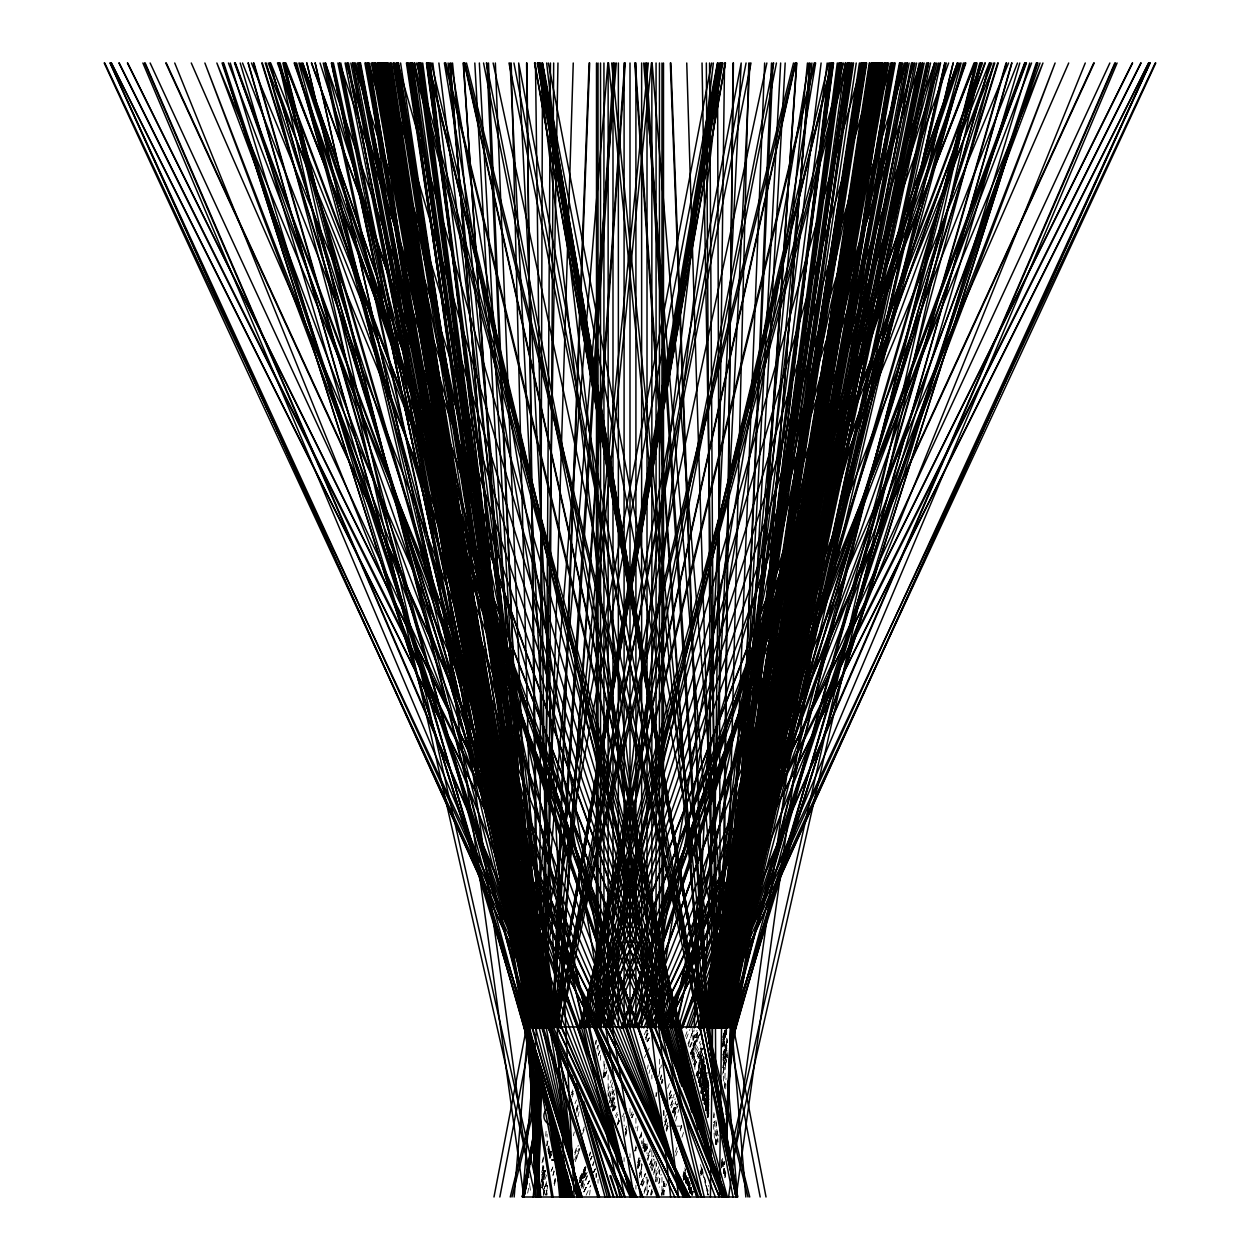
<?xml version="1.0" encoding="UTF-8"?>
<svg xmlns="http://www.w3.org/2000/svg" width="1260" height="1260" viewBox="0 0 1260 1260"><rect width="100%" height="100%" fill="white"/><g stroke="black" fill="none" stroke-linecap="round" stroke-linejoin="round"><path stroke-width="0.75" stroke-dasharray="5 3.75" d="M664.004 1110.706L664.02 1116.88M543.501 1195.031L543.69 1165.547M546.084 1195.031L547.375 1185.235L547.013 1195.031M547.029 1145.907L547.092 1134.11M721.35 1163.594L721.46 1159.657M723.413 1081.048L724.689 1029.94L723.082 1037.468M725.24 1175.737L725.508 1168.004M546.446 1195.031L546.808 1185.203M548.068 1151.797L548.289 1145.907M548.557 1153.766L548.856 1145.907L547.911 1149.592M721.381 1167.516L721.681 1159.657M724.531 1086.939L726.768 1029.94M725.162 1177.344L725.618 1169.485M724.216 1173.422L724.484 1167.516M686.574 1183.25L686.858 1177.344M692.701 1057.455L694.055 1029.94M699.993 1086.939L701.82 1049.596M721.492 1167.516L721.917 1159.657M725.713 1088.908L726.122 1081.048M727.382 1057.455L727.603 1053.533M723.87 1173.422L724.516 1161.625M541.832 1179.344L543.344 1155.798M542.32 1189.157L543.847 1165.61M545.737 1136.173L546.241 1128.33M723.398 1173.454L724.185 1161.688M721.303 1167.563L721.838 1159.72M721.618 1167.563L722.137 1159.72M548.935 1153.845L549.486 1145.986M721.697 1168.004L722.5 1158.334M704.954 1104.941L707.458 1079.489M708.215 1116.707L708.797 1110.816M582.577 1187.219L584.845 1167.673M589.57 1195.047L590.72 1185.266M592.987 1165.72L593.444 1161.814M603.225 1077.741L604.816 1064.054M706.135 1110.974L708.671 1089.459M706.624 1110.974L708.703 1093.381M685.235 1175.533L684.857 1179.439M697.394 1075.993L700.97 1046.714M697.804 1077.946L701.552 1048.667M701.316 1049.675L699.962 1063.897L701.395 1049.8M685.235 1171.674L684.164 1179.47L685.109 1171.674M701.442 1048.918L697.615 1078.15M689.33 1189.188L690.008 1183.518M705.49 1066.228L701.899 1093.554L705.521 1066.448M690.763 1187.235L689.992 1193.094L691.346 1187.377L690.385 1193.11L691.236 1189.314M702.56 1097.46L705.899 1072.087M690.889 1187.503L689.803 1193.11L690.905 1187.345L689.992 1191.22M702.45 1097.633L705.82 1072.292M691 1193.11L691.519 1189.204M703.395 1099.571L707.017 1072.292M683.912 1179.47L685.22 1169.721M697.804 1075.473L699.678 1063.157M688.354 1185.313L688.889 1181.486M700.844 1093.727L704.812 1064.511M688.795 1189.204L689.866 1181.408L688.621 1189.219M707.285 1117.116L708.876 1105.429M686.353 1175.564L685.283 1183.361L686.527 1175.611M699.284 1082.041L702.781 1056.715M685.96 1183.361L686.763 1177.517M699.41 1085.931L703.458 1056.715M706.923 1111.273L708.797 1097.633M687.22 1185.313L688.322 1177.517M700.954 1087.884L704.245 1064.511M698.843 1082.245L702.497 1056.951M684.101 1179.281L685.03 1175.611M685.125 1179.502L685.692 1175.643M699.332 1082.245L703.033 1056.951M699.599 1086.136L703.867 1056.951M684.983 1171.753L683.739 1179.517L685.22 1169.768M698.197 1082.245L702.513 1053.061M685.204 1173.658L684.337 1179.517L685.251 1173.658M699.048 1082.245L702.859 1056.951M699.284 1086.136L703.678 1056.951M687.708 1185.329L688.165 1181.518M701.442 1093.916L705.521 1066.684M682.92 1176.635L684.054 1169.453M702.481 1097.806L706.309 1072.512M700.875 1171.721L701.458 1167.831M700.765 1173.658L701.663 1167.831L700.765 1173.706M703.379 1099.744L707.285 1074.465M690.181 1193.11L691.078 1187.282L689.692 1193.157M704.009 1103.634L707.616 1080.293M708.136 1117.258L708.734 1113.367M684.621 1179.517L685.235 1175.643M703.883 1057.187L699.3 1086.325L704.041 1057.187M702.529 1094.089L705.868 1072.733M704.088 1061.078L700.072 1086.325L703.962 1063.015M689.929 1185.487L689.047 1189.33L689.929 1183.408L688.684 1189.267L689.96 1181.47M703.111 1099.917L707.096 1074.67M707.144 1115.447L708.671 1105.729M707.915 1117.384L708.845 1111.556M700.844 1175.643L702.088 1167.878M722.957 1043.595L725.098 1030.003M683.519 1177.58L685.078 1167.878M698.717 1082.434L702.733 1057.187M683.723 1179.517L685.267 1169.815M703.253 1057.187L699.221 1082.434L703.427 1057.187M706.813 1109.619L708.671 1097.964M707.285 1113.509L708.845 1103.792L707.096 1113.509M699.489 1086.325L703.899 1059.14M691.772 1195.063L692.401 1191.172M705.568 1109.619L708.703 1090.199M708.876 1096.027L706.482 1109.619M708.608 1111.556L707.663 1117.384L708.829 1109.619M707.238 1195.063L708.813 1185.345M715.412 1144.568L717.916 1129.039M724.516 1088.262L726.091 1078.544M716.704 1144.568L718.279 1134.866M688.322 1187.298L689.472 1181.565M702.608 1099.917L707.049 1072.733M704.025 1099.917L707.191 1080.497M690.732 1193.11L691.582 1187.298M691.535 1195.063L691.913 1191.172M705.458 1109.619L708.876 1088.262M692.527 1195.063L693.158 1191.172M722.925 1037.767L723.555 1033.893M703.427 1099.917L707.269 1076.607M707.017 1113.509L708.624 1103.792M645.687 1039.72L647.309 1030.003M637.135 1130.976L638.111 1125.149M647.514 1068.842L648.176 1064.952M692.228 1195.063L692.874 1191.172M707.285 1111.714L708.908 1102.012M707.474 1117.525L708.766 1109.776M700.324 1086.514L703.946 1065.188M689.708 1181.486L688.401 1189.251L689.708 1183.518M703.521 1100.074L707.144 1078.749M702.954 1100.074L707.301 1074.875M701.048 1088.451L705.08 1065.188M685.283 1181.486L686.29 1175.675M700.749 1092.325L705.458 1065.188M686.086 1183.423L687.094 1177.612M701.883 1092.325L705.568 1071M687.692 1177.612L686.684 1183.423L687.787 1177.643M702.466 1092.325L705.836 1072.937M689.771 1183.423L688.747 1189.251L689.803 1183.518M704.088 1102.012L707.852 1080.686M703.836 1100.248L707.285 1080.891M702.324 1096.373L706.482 1073.158M688.306 1177.643L686.92 1185.392L688.417 1177.643M702.497 1098.311L707.002 1073.158M688.385 1187.33L689.441 1181.518M704.135 1100.248L707.648 1080.891M689.062 1189.267L689.771 1185.392M704.576 1104.106L708.813 1080.891M689.944 1191.188L690.653 1187.33M705.442 1106.044L708.608 1088.624M702.67 1100.248L707.301 1075.079M703.127 1100.248L707.049 1078.954M703.994 1104.106L708.262 1080.891M704.308 1104.264L708.655 1081.096M705.38 1104.264L708.655 1086.892M705.442 1110.06L708.719 1092.672M722.783 1046.32L725.697 1030.853M713.396 1117.793L714.121 1113.934M722.831 1067.567L727.54 1042.445M703.994 1098.468L707.285 1081.096M687.913 1185.408L688.653 1181.549M704.041 1100.405L707.695 1081.096M705.694 1106.201L708.655 1090.75L705.411 1108.139M527.672 1193.141L529.547 1183.471M684.463 1179.612L685.204 1175.753M701.253 1092.672L705.726 1069.504M705.159 1104.264L708.908 1084.955M552.904 1175.785L554.431 1168.067M554.132 1183.502L555.66 1175.785M571.725 1094.783L572.875 1089.002L571.646 1092.719M689.661 1191.22L690.433 1187.361M705.647 1110.217L708.687 1094.783L705.742 1110.217L708.498 1101.319M704.844 1104.421L708.687 1085.143M705.127 1104.421L708.592 1087.065M688.937 1189.283L689.708 1185.424M708.671 1090.924L705.584 1106.359L708.75 1091.113M706.34 1110.217L708.703 1098.641M722.767 1046.572L726.28 1029.215M705.726 1104.579L708.908 1089.175M689.976 1185.455L689.173 1189.298L690.07 1185.487M706.403 1110.359L708.813 1098.814M707.017 1110.359L708.64 1102.658M708.734 1104.579L707.112 1112.281L708.892 1104.736M722.894 1037.2L723.697 1033.358M639.292 1177.785L642.175 1164.319M645.057 1150.868L646.695 1143.182M660.272 1079.757L661.5 1073.992M642.474 1185.471L644.931 1173.942M647.813 1160.476L650.286 1148.947M705.789 1108.438L708.655 1094.956L705.537 1110.359L708.876 1094.956M684.353 1179.707L685.188 1175.863M702.277 1097.05L707.285 1073.992M723.082 1039.39L725.177 1029.782M708.876 1098.972L706.167 1110.501L708.719 1098.972L702.45 1097.901M706.923 1110.658L708.655 1102.815M707.411 1116.281L708.687 1110.501M722.72 1047.076L726.563 1029.782M543.47 1195.078L546.462 1181.644M543.832 1195.078L546.399 1183.565M724.768 1177.817L726.059 1172.052M723.035 1039.658L725.209 1030.066L722.736 1041.579M707.159 1112.58L708.908 1104.894M722.894 1043.5L725.949 1030.066M707.191 1112.722L708.64 1106.973M722.894 1045.674L726.579 1030.349M576.45 1110.942L577.82 1105.209M573.347 1135.811L574.276 1131.984M577.946 1116.691L579.332 1110.942M595.444 1044.02L596.358 1040.193M685.613 1174.052L684.243 1179.785L685.629 1174.162M703.584 1099.476L708.183 1080.356M637.765 1162.586L639.151 1156.837M642.395 1143.45L644.254 1135.811M658.618 1076.528L661.405 1065.046M541.642 1185.534L544.887 1172.147L541.516 1181.061M549.077 1154.932L550.006 1151.104M541.91 1187.44L545.155 1174.052M549.801 1154.932L550.73 1151.104M554.195 1183.644L556.085 1176.005M554.29 1185.55L556.18 1177.911M707.899 1116.958L708.86 1113.147M722.909 1057.864L727.76 1038.807M722.862 1059.77L727.713 1040.713M704.261 1103.776L708.797 1086.64M638.064 1162.807L639.592 1157.105M642.663 1145.718L644.207 1140.016M655.972 1096.326L656.995 1092.53M660.587 1079.237L661.61 1075.426M723.13 1067.834L727.729 1050.745M656.838 1181.801L659.925 1170.414M674.399 1117.226L677.502 1105.823M691.441 1054.541L697.646 1031.751M658.602 1183.707L661.185 1174.21M675.644 1121.022L678.746 1109.619M692.685 1058.337L699.41 1033.641M542.005 1162.87L543.564 1157.184M546.683 1145.797L548.242 1140.111M541.674 1172.351L543.753 1164.76M544.966 1170.446L541.863 1181.833L545.013 1170.54M549.108 1155.278L550.148 1151.483M723.067 1067.661L727.445 1051.706M722.988 1072.26L727.855 1055.25M722.689 1074.15L727.555 1057.14M688.149 1046.399L692.732 1030.444M683.471 1179.99L685.109 1174.32M705.301 1104.39L708.577 1093.05M722.767 1043.91L726.595 1030.68M683.991 1179.99L685.629 1174.32M705.82 1104.39L708.545 1094.94M722.736 1045.8L727.099 1030.68M661.39 1195.11L664.681 1183.77M680.589 1128.96L681.692 1125.18M695.945 1076.04L702.529 1053.36M661.626 1195.11L664.918 1183.77M680.274 1130.85L681.928 1125.18M696.181 1076.04L702.214 1055.25M650.317 1195.11L651.971 1189.44M655.279 1178.1L658.586 1166.76M674.021 1113.84L676.777 1104.39M691.661 1053.36L697.725 1032.57M651.326 1195.11L652.428 1191.33M655.184 1181.88L658.492 1170.54M674.462 1115.73L677.219 1106.28M691.551 1057.14L698.717 1032.57M670.997 1104.862L674.179 1094.231M580.876 1181.911L585.365 1166.807M607.84 1091.333L611.21 1080.009M637.78 1164.917L639.466 1159.263M642.82 1147.939L645.057 1140.394M661.846 1083.789L662.965 1080.009M686.558 1183.786L688.244 1178.131M707.317 1113.982L709.002 1108.312M723.035 1061.14L727.524 1046.052M541.658 1181.927L545.06 1170.634L541.564 1181.975M549.565 1155.562L550.699 1151.797M664.555 1126.125L666.682 1119.037M686.889 1183.833L688.039 1180.069M707.6 1116.139L708.75 1112.375M723.13 1065.361L727.729 1050.32M646.726 1195.126L649.64 1185.739M653.704 1172.587L656.617 1163.2M666.509 1131.291L667.674 1127.527M672.336 1112.517L675.832 1101.256M690.385 1054.305L697.945 1029.908M647.231 1195.126L650.128 1185.739M653.625 1174.477L656.539 1165.091M672.84 1112.517L675.738 1103.13M690.874 1054.305L697.867 1031.783M549.801 1155.688L550.966 1151.939M651.388 1168.65L654.239 1159.798M722.909 1055.25L727.902 1039.311M683.849 1178.257L685.03 1174.509L683.33 1180.132M708.781 1099.539L705.805 1108.91L708.86 1099.539M723.019 1054.541L727.776 1039.547L723.098 1054.541M644.096 1191.677L648.128 1179.281M585.522 1167.012L580.702 1182.006L585.742 1167.154M589.129 1155.766L590.326 1152.018M608.375 1095.791L612.596 1082.655M637.985 1165.185L639.812 1159.578M643.451 1148.348L645.86 1140.867M542.083 1180.163L545.123 1170.808M549.407 1157.704L551.234 1152.097M661.768 1193.267L664.855 1183.928M675.391 1152.16L677.25 1146.553M698.906 1081.175L704.482 1064.353M662.791 1195.126L666.509 1183.928M675.801 1155.892L677.659 1150.301M681.991 1137.213L683.849 1131.606M699.332 1084.907L705.521 1066.228M609.667 1096.279L612.817 1086.955M581.017 1185.802L586.058 1170.886M609.336 1101.886L613.116 1090.688L612.99 1110.375M587.475 1175.737L582.64 1189.912M545.155 1170.934L541.847 1180.352M549.565 1157.893L551.455 1152.317M644.017 1193.456L648.884 1179.281M580.513 1182.132L585.632 1167.248M609.32 1098.468L612.517 1089.175M549.754 1158.019L551.045 1154.317M571.93 1094.924L573.237 1091.207M638.19 1165.453L640.143 1159.877M644.049 1148.742L646.002 1143.182M651.971 1170.414L655.09 1161.562L651.924 1170.414M611.667 1106.627L614.234 1099.539M574.654 1159.94L578.749 1148.821M604.343 1076.56L606.454 1071M581.017 1185.896L586.341 1171.107M590.326 1160.003L591.664 1156.302M610.958 1102.658L614.281 1093.412M581.395 1185.896L586.719 1171.107M590.704 1160.003L592.042 1156.302M611.336 1102.658L613.998 1095.255M549.927 1158.145L551.266 1154.459M572.15 1097.098L573.489 1093.412M640.285 1160.066L637.591 1167.453L641.151 1158.334M644.332 1148.978L646.348 1143.434M685.377 1036.319L687.393 1030.774M580.324 1182.226L585.758 1167.453M609.525 1102.815L614.266 1089.884M574.702 1152.742L577.458 1145.371M582.971 1130.614L584.341 1126.928M602.942 1077.142L606.391 1067.929M574.844 1154.585L578.277 1145.371M582.419 1134.315L584.483 1128.771M603.76 1077.142L606.517 1069.772M625.48 1134.315L626.85 1130.614M625.37 1134.315L626.74 1130.614M625.637 1136.158L626.551 1132.457M632.063 1117.714L633.449 1114.029M648.995 1073.457L649.987 1069.772M634.63 1150.978L636.095 1147.293M639.466 1138.095L641.623 1132.567M550.195 1158.019L551.534 1154.475M643.939 1150.978L646.711 1143.608M667.595 1088.388L669.674 1082.86M686.369 1038.681L689.85 1029.483M545.36 1195.157L548.147 1187.802M553.03 1174.903L554.416 1171.233M576.734 1112.312L578.12 1108.642M598.342 1055.25L599.728 1051.564M625.102 1132.677L626.755 1128.992M634.883 1151.12L636.347 1147.45M639.844 1138.284L642.017 1132.772M661.153 1083.238L662.571 1079.568M541.863 1175.013L544.73 1167.689M549.722 1154.869L551.14 1151.199M542.147 1175.013L544.997 1167.689M549.99 1154.869L551.423 1151.199M580.135 1182.337L585.853 1167.689M610.911 1103.571L614.486 1094.405M541.501 1187.849L546.588 1175.044M574.985 1103.713L576.45 1100.059M596.831 1048.856L598.295 1045.186M673.438 1111.95L676.368 1104.862M541.942 1182.416L544.887 1175.123M543.58 1189.912L546.446 1182.825M551.471 1170.414L552.904 1166.886M576.608 1108.406L578.041 1104.862M598.153 1055.25L600.295 1049.942M637.78 1167.831L640.726 1160.539M644.427 1151.419L647.372 1144.127M687.991 1043.863L693.898 1029.263M543.548 1189.724L546.698 1182.463M551.045 1171.564L552.699 1167.925M576.529 1109.776L578.198 1106.138M579.931 1182.463L585.947 1167.925M610.769 1107.949L614.518 1098.862M642.442 1186.132L646.27 1177.076M650.097 1168.02L653.924 1158.964M666.178 1129.968L667.706 1126.345M673.832 1111.856L676.888 1104.611M693.74 1064.763L700.623 1048.462M582.073 1175.737L579.647 1181.061L585.995 1166.886L579.758 1181.061M638.08 1166.303L641.198 1159.074M644.317 1151.861L647.435 1144.631M669.296 1094.074L670.856 1090.467M689.582 1047.123L696.607 1030.869M637.875 1168.114L640.994 1160.885M644.899 1151.861L647.231 1146.442M669.091 1095.885L671.423 1090.467M690.149 1047.123L697.174 1030.869M579.726 1182.573L586.026 1168.162M612.801 1106.863L615.951 1099.649M644.301 1034.744L646.663 1029.341M640.647 1184.589L644.553 1175.737M650.018 1163.326L653.137 1156.239M666.414 1126.125L667.973 1122.581M672.651 1111.95L675.769 1104.862M693.724 1064.117L700.749 1048.162M641.403 1182.668L645.466 1173.706M649.546 1164.76L653.609 1155.798M673.123 1112.8L677.187 1103.839M694.276 1066.228L702.403 1048.304M640.883 1184.463L645.766 1173.706M649.829 1164.76L653.893 1155.798M666.099 1128.928L667.721 1125.337M673.423 1112.8L677.486 1103.839M694.559 1066.228L702.702 1048.304M579.852 1180.903L585.616 1168.382M612.738 1109.351L616.03 1102.201M645.624 1037.815L648.097 1032.444M579.521 1182.683L586.089 1168.382M612.407 1111.147L615.699 1103.996M646.112 1037.815L648.585 1032.444M637.828 1168.65L641.088 1161.562M645.971 1150.931L647.593 1147.388M669.564 1099.539L672.824 1092.451M690.716 1053.486L699.678 1033.987M639.292 1173.753L642.584 1166.587M647.514 1155.861L649.987 1150.49M664.792 1118.297L666.43 1114.722M670.54 1105.776L673.832 1098.625M691.929 1059.282L700.15 1041.39M586.089 1195.22L590.216 1186.29M622.44 1116.643L624.094 1113.068M639.655 1175.564L642.962 1168.429M647.105 1159.499L651.247 1150.569M664.508 1121.998L666.162 1118.423M671.139 1107.713L675.281 1098.783M692.685 1061.282L700.97 1043.422M637.544 1166.728L640.883 1159.61M644.852 1150.711L647.561 1145.371M669.06 1099.082L672.62 1091.963M690.779 1052.809L699.332 1034.995M579.301 1182.825L586.136 1168.65M590.404 1159.798L592.121 1156.239M614.345 1110.186L616.061 1106.627M647.687 1041.075L649.404 1037.531M583.837 1192.086L589.428 1180.651M593.413 1172.461L595.019 1169.201M617.384 1123.4L618.975 1120.124M579.836 1177.596L585.081 1167.012M613.053 1110.58L615.667 1105.288M647.136 1041.8L648.9 1038.272M579.238 1179.36L585.349 1167.012M613.337 1110.58L615.951 1105.288M647.419 1041.8L649.168 1038.272M581.096 1184.668L587.255 1172.351M615.368 1115.998L617.116 1112.486M644.364 1057.896L646.112 1054.368M646.994 1052.604L650.506 1045.564M581.017 1188.196L587.144 1175.863M592.405 1165.311L594.169 1161.783M616.077 1117.762L617.825 1114.234M583.821 1191.724L589.097 1181.171M593.491 1172.383L595.255 1168.87M617.242 1124.912L619.006 1121.4M584.073 1191.724L589.349 1181.171M593.759 1172.383L595.508 1168.87M617.51 1124.912L621.023 1117.888M708.75 1111.005L707.474 1113.226M715.019 1121.053L713.365 1122.581M668.997 1097.775L674.777 1097.775M676.699 1126.125L682.479 1126.125M705.553 1066.054L702.324 1065.22L705.568 1065.818M706.025 1105.634L708.719 1106.548M702.025 1168.367L708.64 1195.094M700.497 1164.539L708.073 1195.094L704.34 1175.785M529.751 1185.313L530.838 1193.11M723.224 1161.752L724.815 1177.407M715.948 1120.612L718.137 1142.158M723.965 1034.161L726.075 1059.66M692.071 1026.9L695.11 1069.425M704.923 1065.55L708.466 1116.565M703.773 1057.707L707.852 1116.565M713.885 1112.643L716.026 1145.986M713.506 1124.408L714.388 1138.142M693.598 1048.162L694.953 1069.425M548.951 1145.907L549.045 1153.766M716.042 1122.313L716.2 1145.907M664.02 1181.36L664.02 1195.047M663.5 1110.375L663.5 1116.281M663.5 1181.25L663.5 1195.031M661.972 1078.875L661.972 1082.812M661.972 1177.312L661.972 1195.031M659.468 1059.188L659.468 1074.938M659.468 1169.438L659.468 1187.156M656.066 1092.656L656.066 1096.594M656.066 1161.562L656.066 1181.25M651.861 1074.938L651.861 1078.875M651.861 1151.719L651.861 1169.438M651.861 1189.125L651.861 1195.031M647.01 1029.656L647.01 1041.469M647.01 1143.844L647.01 1153.688M647.01 1177.312L647.01 1195.031M641.639 1132.031L641.639 1143.844M641.639 1163.531L641.639 1185.188M635.906 1118.25L635.906 1128.094M635.906 1145.812L635.906 1151.719M635.906 1185.188L635.906 1189.125M630 1108.406L630 1114.312M630 1153.688L630 1157.625M624.094 1116.281L624.094 1126.125M624.094 1157.625L624.094 1161.562M618.361 1118.25L618.361 1124.156M608.139 1074.938L608.139 1096.594M603.934 1061.156L603.934 1076.906M600.532 1055.25L600.532 1063.125M598.027 1045.406L598.027 1051.312M598.027 1179.281L598.027 1183.219M596.5 1173.375L596.5 1177.312M595.98 1040.587L595.98 1044.508M595.98 1173.548L595.98 1177.454M722.736 1159.72L722.106 1167.563L722.799 1159.72M702.371 1169.768L701.489 1175.611L702.418 1169.768M685.865 1175.643L685.251 1179.517L685.913 1175.675M708.687 1082.434L705.269 1103.792L708.655 1082.434M693.047 1191.172L692.401 1195.063L693 1191.172M666.745 1119.037L664.587 1126.125L666.729 1119.037M590.783 1152.238L589.523 1155.971L590.751 1152.38M579.82 1148.663L575.284 1161.673L579.884 1148.663M606.958 1070.591L604.375 1078.024L607.037 1070.591M633.04 1114.029L631.654 1117.714L632.945 1114.029M668.02 1126.125L665.91 1131.448L668.02 1126.125M626.74 1126.125L625.37 1129.669L626.677 1126.125M632.205 1111.95L630.835 1115.494L632.221 1111.95M614.234 1097.775L610.801 1106.627L614.219 1097.775M704.702 1085.632L703.568 1085.632L706.923 1086.136L704.702 1085.632"/><path stroke-width="1.5" d="M538.87 1197L539.28 1073.189M539.422 1027.987L542.509 63L727.54 1026.994M544.54 1027.987L550.462 63M547.753 1027.987L553.676 63M722.657 1027.987L733.068 63M710.419 1197L724.531 63M251.449 63L719.444 1197L733.414 63M538.587 1197L540.635 1077.111M541.469 1027.987L557.959 63M724.736 1027.987L748.787 63M538.288 1197L541.8 1083.017M543.501 1027.987L573.253 63M726.39 1142.883L730.469 1026.9L911.453 63M552.731 1027.987L589.097 63M553.298 1027.987L589.664 63M726.847 1027.987L764.647 63M726.39 1147.86L771.498 63M725.697 1140.001L773.026 63M694.15 1027.987L741.195 63L556.385 1026.994M702.875 1027.987L749.936 63M728.973 1027.987L780.649 63M726.358 1128.22L785.185 63M551.565 1028.27L613.746 63M614.88 63L552.683 1028.27L717.664 63M726.374 1128.33L796.509 63L730.784 1028.27M731.099 1028.27L796.792 63M557.66 1028.27L624.677 63M558.274 1028.27L625.291 63M726.327 1114.596L726.941 1106.753M727.729 1096.94L809.944 63L727.634 1098.909M726.39 1114.596L727.004 1106.753M514.159 1197L607.887 63M616.298 63L522.569 1197L533.594 1135.071M726.327 1111.95L726.815 1106.154M727.603 1096.483L733.367 1026.9M712.656 1026.601L807.471 63M811.897 63L717.082 1026.601L888.599 63M533.201 1197L535.185 1177.407M550.494 1026.601L648.317 63M553.597 1026.601L651.42 63M601.225 1026.9L713.349 63M609.131 1026.9L721.255 63M716.058 1026.9L829.836 63M716.546 1026.9L830.324 63M703.348 1027.199L821.111 63M704.261 1027.199L827.19 63M710.624 1027.199L837.286 63M711.79 1027.199L838.467 63M704.371 1027.483L833.206 63M711.758 1027.483L839.585 63M712.955 1027.483L840.782 63M833.569 63L704.277 1027.483L831.647 63L599.587 1026.806M709.868 1027.483L841.27 63M710.829 1027.483L842.247 63M719.554 1027.483L851.587 63M706.813 1027.483L840.073 63M707.49 1027.483L840.735 63M718.42 1027.483L850.862 63M728.626 1197L884.977 63M892.458 63L736.108 1197L523.876 1197L367.542 63M709.459 1027.483L845.318 63M847.366 63L706.781 1027.782L849.823 63M706.639 1027.782L847.681 63M707.301 1027.782L848.342 63M849.177 63L708.136 1027.782L853.571 63M706.261 1027.782L849.272 63M707.254 1027.782L852.736 63M711.365 1027.782L856.249 63M713.097 1027.782L859.414 63M722.736 1027.782L869.258 63M723.87 1027.782L869.936 63M871.227 63L723.145 1027.782L873.558 63L720.941 1028.065L878.346 63L718.814 1028.065L874.566 63L715.286 1028.065M724.216 1027.782L872.282 63M714.499 1027.782L863.588 63L708.12 1028.065M715.727 1027.782L864.817 63M722.074 1027.782L872.487 63M708.482 1028.065L860.533 63M712.892 1028.065L864.392 63M709.333 1028.065L862.785 63M714.452 1028.065L866.707 63M722.027 1028.065L874.519 63M724.295 1028.065L877.669 63L718.783 1028.065L876.109 63M725.398 1028.065L877.59 63M707.395 1028.065L861.446 63M707.899 1028.065L861.95 63M708.719 1028.065L864.045 63M874.141 63L719.854 1028.065L875.684 63M720.941 1028.065L875.228 63M723.208 1028.065L878.047 63L719.901 1028.065L879.543 63M708.955 1028.065L865.573 63M709.632 1028.065L866.25 63M722.122 1028.065L878.314 63M730.17 1053.313L730.8 1049.422M731.43 1045.548L890.442 63M728.957 1068.842L729.587 1064.952M730.217 1061.078L891.733 63L589.743 1028.034M714.341 1028.065L872.014 63M715.79 1028.065L873.857 63M874.991 63L717.601 1028.065L876.928 63M723.382 1028.065L881.559 63M724.5 1028.065L881.827 63M719.933 1028.065L879.086 63M721.13 1028.065L880.488 63L712.971 1028.349M722.263 1028.065L881.149 63M647.624 1028.065L808.92 63M654.334 1028.065L815.614 63M720.09 1028.065L881.071 63L713.569 1028.349M721.255 1028.349L883.024 63M722.437 1028.349L884.504 63M885.67 63L723.618 1028.349L643.702 63M533.736 1139.008L523.892 1197L527.184 1181.628M710.183 1028.349L873.7 63M715.696 1028.349L879.448 63M552.856 1028.349L718.893 63M719.948 63L552.998 1028.349L720.862 63M715.349 1028.349L882.126 63M721.586 63L553.203 1028.349L722.169 63M711.459 1028.349L878.866 63M711.837 1028.349L879.244 63M529.704 1166.083L523.766 1197L533.61 1140.788L523.861 1197L527.294 1181.061M523.766 1197L533.641 1140.788M553.345 1028.349L722.815 63M717.05 1028.349L886.835 63M533.736 1133.134L522.302 1197L533.594 1141.072M552.793 1026.711L725.272 63M552.983 1026.711L725.476 63M714.782 1026.711L887.182 63M715.302 1026.711L887.702 63M717.444 1026.711L891.781 63M718.673 1026.711L894.238 63L716.688 1026.711M719.885 1026.711L895.261 63L718.216 1026.711M716.216 1026.711L893.797 63M718.783 1026.994L899.467 63M719.933 1026.994L901.656 63M953.174 63L721.082 1026.806L902.459 63M726.422 1026.994L907.42 63M717.554 1026.994L900.38 63M717.964 1026.994L900.79 63M493.983 1197L711.648 63M499.826 1197L529.861 1040.524M532.46 1026.994L717.491 63L720.578 1027.987M530.444 1162.224L531.184 1158.365M720.862 1026.994L905.342 63M746.062 63L559.787 1026.994L278.523 63M713.932 1026.994L900.112 63M720.153 1026.994L907.168 63M721.224 1026.994L909.121 63M582.356 1027.278L773.687 63M585.128 1027.278L776.443 63M722.011 1027.278L912.24 63L720.216 1027.278M720.499 1027.278L912.649 63M721.444 1027.278L914.902 63M556.542 1027.278L751.007 63M722.437 1027.278L916.619 63M723.193 1027.278L919.186 63M726.673 1027.278L922.084 63M721.602 1027.577L920.399 63L593.712 1027.546M721.854 1027.577L920.635 63M722.705 1027.577L922.682 63M723.618 1027.577L924.163 63M724.437 1027.577L927.454 63L724.909 1027.577M560.117 1027.861L766.867 63M671.375 1027.861L877.779 63M676.195 1027.861L882.598 63M723.019 1027.577L928.431 63M723.224 1027.577L928.636 63M723.933 1027.861L930.526 63M717.287 1027.861L926.604 63M725.587 1027.861L935.109 63M724.342 1027.861L936.747 63M725.209 1027.861L938.432 63M726.988 1027.861L940.59 63M580.608 1028.144L795.359 63M580.97 1028.144L795.721 63M729.099 1158.617L977.114 63M730.564 1170.13L981.178 63M725.65 1028.144L944.764 63M725.791 1028.144L944.906 63M726.39 1028.144L946.292 63M726.926 1028.428L953.143 63M596.705 1026.806L828.686 63M670.666 1026.806L904.27 63M580.183 1026.806L814.165 63M580.907 1026.806L814.905 63M592.972 1027.089L831.82 63M593.554 1027.089L832.403 63M510.269 1197L532.681 1107.272M552.699 1027.089L793.516 63M511.969 1197L533.421 1111.084M554.416 1027.089L795.217 63M730.658 1027.372L975.807 63M731.099 1027.372L976.232 63M724.421 1027.656L979.823 63M674.399 1027.939L934.447 63M993.793 63L731.304 1037.437L734.265 1026.9L525.735 1026.9L572.449 1197L248.062 63M698.67 1027.939L961.096 63M700.954 1027.939L963.38 63M578.923 1028.223L843.633 63M581.191 1028.223L845.901 63M583.821 1028.223L847.523 63M586.168 1026.9L862.391 63M731.635 1042.02L1011.701 63M731.335 1043.91L1011.938 63M727.681 1026.9L1006.047 63M728.201 1026.9L1006.551 63M710.215 1026.9L989.982 63M710.451 1026.9L990.218 63M699.379 1026.9L980.453 63M700.371 1026.9L981.445 63M626.929 1027.183L913.925 63M678.636 1027.183L964.609 63M732.564 1029.073L1019.797 63M587.979 1027.467L877.117 63M731.178 1039.028L1029.719 63M698.528 1028.034L997.7 63M699.032 1028.034L998.203 63M630.047 1028.302L939.944 63M682.826 1026.711L994.786 63L604.627 1027.451M592.09 1026.711L906.161 63M716.861 1026.994L1036.303 63M718.515 1026.994L1037.957 63M632.961 1027.278L958.403 63M634.52 1027.278L959.962 63M633.638 1027.829L965.869 63M595.413 1028.113L934.621 63M686.369 1028.113L1024.947 63M621.495 1028.38L965.365 63M638.237 1026.806L984.895 63M638.615 1026.806L985.273 63M597.744 1026.806L948.622 63M688.747 1027.089L1040.035 63M637.355 1027.089L991.714 63M621.526 1027.357L981.697 63M622.346 1027.357L982.517 63M665.327 1027.357L1024.679 63M665.359 1027.357L1025.955 63M666.178 1027.357L1026.443 63M680.904 1027.64L1042.949 63L643.844 1027.987M690.543 1027.64L1055.108 63L682.353 1028.192M608.785 1027.64L974.059 63M664.886 1027.908L1031.562 63M599.665 1026.632L975.035 63M599.949 1026.632L975.303 63M640.978 1026.632L1017.466 63M605.572 1026.9L989.32 63M694.638 1027.451L1085.269 63M610.281 1027.987L1008.551 63M709.805 1026.711L1117.084 63M698.166 1027.262L1114.848 63M698.733 1027.262L1115.415 63M647.451 1027.53L1068.716 63M712.168 1026.806L1149.766 63M712.451 1026.806L1150.049 63M650.569 1027.073L1093.727 63M651.042 1027.073L1094.216 63M706.734 1027.073L1149.97 63M663.736 1027.341L1109.855 63M708.419 1027.341L1155.814 63M702.466 1027.877L1155.247 63M654.145 1027.688L1132.331 63M654.413 1027.688L1132.614 63M659.295 1027.955L1140.804 63M660.775 1027.955L1141.04 63M665.626 1028.223L1148.553 63M665.878 1028.223L1148.805 63M548.604 1108.217C539.91 1113.163 544.068 1125.653 553.802 1125.007M111.447 63L678.809 1197M111.195 63L678.557 1197L546.651 63M119.196 63L685.046 1197L268.301 63M127.669 63L689.787 1197M127.386 63L689.503 1197M118.96 63L683.361 1197M595.508 1026.9L678.557 1197M605.462 1026.9L687.551 1197L166.273 63M104.753 63L636.867 1197M104.186 63L630.284 1197M150.145 63L674.746 1197M165.785 63L687.062 1197M557.077 1026.9L635.182 1197L145.152 63M631.402 1197L110.029 63L624.818 1197L382.237 63M110.25 63L625.102 1197M549.88 1026.9L624.818 1197M191.284 63L686.574 1197M144.585 63L634.615 1197M142.915 63L622.156 1197M686.086 1197L216.862 63L642.647 1197M650.365 1026.9L719.303 1197M174.73 63L634.032 1197L444.37 63M270.695 63L722.137 1197M242.534 63L685.597 1197M284.965 63L726.689 1197M284.697 63L726.422 1197M642.836 1197L204.876 63L633.465 1197M285.941 63L715.333 1197M228.438 63L596.957 1033.42M598.342 1037.106L659.327 1197M660.429 1026.9L724.484 1197L311.645 63M278.302 63L701.82 1197M277.483 63L701.001 1197M235.321 63L594.673 1027.357M596.043 1031.042L598.106 1036.586M599.476 1040.272L657.893 1197M234.47 63L657.043 1197M311.377 63L724.216 1197M294.651 63L698.544 1197M325.379 63L723.949 1197L265.23 63L632.299 1197M235.053 63L632.882 1197M294.131 63L684.605 1197M609.903 1175.737L617.211 1197M723.681 1197L339.538 63L538.398 1027.577M301.597 63L678.038 1178.352M300.037 63L671.438 1163.421M223.697 63L599.476 1197M222.059 63L597.823 1197M353.839 63L723.413 1197M617.605 1197L610.832 1175.737M320.056 63L684.117 1197M582.088 1197L222.941 63L582.01 1197M723.13 1197L368.282 63L551.785 1197M528.223 1026.9L581.443 1197L253.953 63M262.3 63L561.472 1028.034M588.247 1114.391L613.856 1197M261.796 63L560.968 1028.034M583.679 1101.256L613.352 1197M230.281 63L577.127 1197M382.882 63L722.846 1197M346.075 63L683.613 1197M240.203 63L577.363 1197L559.03 1046.714M295.391 63L631.733 1197M279.515 63L560.621 1026.9M579.915 1093.05L610.234 1197M576.166 1083.6L609.241 1197M270.018 63L599.162 1197M269.782 63L598.925 1197M253.449 63L580.923 1197M397.609 63L722.578 1197M248.299 63L572.702 1197L569.646 1183.565M416.367 63L727.351 1197M414.099 63L725.098 1197M412.477 63L722.279 1197M298.904 63L561.33 1027.939M577.332 1086.829L607.304 1197M296.62 63L559.046 1027.939M571.961 1075.426L605.02 1197M325.568 63L631.15 1197M266.207 63L571.662 1197L569.898 1183.345L572.607 1197L284.193 63M280.177 63L580.419 1197M283.768 63L572.024 1197L569.662 1183.408M466.483 63L749.731 1197M464.783 63L705.584 1027.089M708.923 1040.461L748.03 1197M428.18 63L681.692 1086.278M427.597 63L680.164 1082.45M445.851 63L716.026 1175.958M445.111 63L715.302 1175.958M355.73 63L630.583 1197M431.314 63L704.261 1197M701.379 1197L428.416 63L555.755 1027.483L426.431 63M306.826 63L579.915 1197M306.857 63L533.074 1028.428M567.063 1174.021L572.544 1197L571.961 1193.11M315.22 63L534.35 1028.144M315.094 63L534.208 1028.144M567.331 1173.974L572.544 1197M282.886 63L536.098 1181.644M278.822 63L535.516 1197L531.437 1081.017M464.641 63L707.994 1156.711M464.278 63L706.781 1152.869M323.253 63L535.658 1027.861M569.725 1183.55L572.859 1197M333.396 63L579.395 1197M324.891 63L534.413 1027.861M566.181 1169.91L571.111 1197L562.37 1156.633L570.685 1197L568.386 1179.47M699.773 1026.9L736.108 1197L707.254 1026.9M493.133 63L736.123 1197L542.335 63L736.108 1197L710.167 1047.737L710.719 1051.612M377.417 63L619.999 1197M331.569 63L536.981 1027.577M331.364 63L536.776 1027.577M535.563 1027.577L332.545 63L535.091 1027.577M563.519 1160.413L571.221 1197M339.365 63L538.146 1027.577M340.798 63L536.807 1027.278M571.3 1197L565.803 1170.005L570.906 1197M508.993 63L737.698 1197L534.728 63M337.916 63L533.327 1027.278M552.085 1119.856L567.724 1197L559.519 1146.521L567.961 1197L559.597 1146.521M345.082 63L538.555 1027.278M486.328 63L697.914 1129.495M483.556 63L691.708 1112.139M539.784 1027.278L347.634 63L537.988 1027.278M347.35 63L539.5 1027.278M566.149 1170.005L571.473 1197M350.878 63L538.776 1026.994L357.541 63M568.512 1179.612L571.914 1197M513.938 63L733.068 1197M359.887 63L578.891 1197M352.832 63L539.847 1026.994M548.352 63L766.017 1197M731.241 1046.32L760.174 1197M736.234 1197L715.16 1076.812L736.218 1197L518.679 63L574.103 1197M354.659 63L539.138 1026.994M568.355 1179.612L571.678 1197M359.62 63L542.446 1026.994M359.21 63L542.036 1026.994M360.533 63L541.217 1026.994M358.344 63L540.067 1026.994M569.552 1183.471L572.072 1197M352.579 63L533.578 1026.994M548.462 1106.201L565.504 1197L510.064 63M348.548 63L529.562 1026.994M535.721 1059.833L561.472 1197M366.203 63L543.784 1026.711M543.312 1026.711L365.746 63L541.327 1026.711M541.784 1026.711L364.88 63L540.115 1026.711M368.219 63L542.556 1026.711M569.866 1183.455L572.339 1197L570.938 1187.251M534.524 63L737.494 1197L727.855 1081.253M372.818 63L545.218 1026.711M372.298 63L544.698 1026.711M371.401 63L543.06 1026.711L448.103 63M537.422 63L706.624 1028.349M541.107 63L736.155 1197L707.474 1032.224L708.025 1036.114M708.703 1039.988L709.49 1043.863M711.412 1055.486L714.452 1072.937L710.105 1047.737M373.165 63L542.95 1028.349M539.138 63L706.891 1028.349L539.579 63M708.908 1039.988L736.187 1197L540.052 63M538.414 63L706.797 1028.349L537.831 63M707.395 1032.224L708.073 1036.114M381.134 63L548.541 1028.349M380.756 63L548.163 1028.349M547.029 1028.349L379.669 63L538.87 1028.065M546.43 1028.349L379.071 63L539.91 1028.065M377.874 63L544.651 1028.349M386.3 63L578.387 1197M546.226 1028.349L383.15 63L542.367 1028.065L385.245 63M382.536 63L545.611 1028.349M451.08 63L640.6 1197M559.676 1146.521L568.087 1197M376.976 63L538.745 1028.349M556.936 1136.914L567.016 1197M375.496 63L537.563 1028.349M374.33 63L536.382 1028.349M550.699 1113.651L564.701 1197L552.998 1123.211M537.973 1028.065L385.481 63L544.714 1028.065M565.772 1169.815L570.245 1197M385.434 63L541.264 1028.065L381.78 63L538.981 1028.065L386.568 63L536.855 1027.782L388.773 63M562.322 1156.223L569.095 1197M380.457 63L540.02 1028.065L381.859 63L536.791 1028.065M556.826 1136.803L566.779 1197M386.143 63L544.21 1028.065M534.602 1028.065L382.41 63L541.217 1028.065L384.111 63M382.032 63L541.186 1028.065M380.914 63L540.067 1028.065M378.85 63L537.736 1028.065M565.551 1197L554.369 1129.039L565.882 1197L555.628 1132.929M394.443 63L551.045 1028.065M393.75 63L550.368 1028.065M564.527 1163.988L570.008 1197M562.133 1156.223L568.78 1197M556.069 1132.929L566.527 1197M378.157 63L535.5 1028.065M369.558 63L553.077 1197M396.553 63L551.88 1028.065M395.955 63L551.281 1028.065M561.96 1156.223L568.543 1197M385.859 63L540.146 1028.065L384.316 63M558.463 1142.631L567.158 1197M559.283 1146.521L567.441 1197M384.772 63L539.059 1028.065M555.817 1132.929L566.071 1197M550.494 1113.509L563.897 1197M398.554 63L552.605 1028.065M398.05 63L552.101 1028.065M397.215 63L550.667 1028.065M382.331 63L535.705 1028.065M562.543 1197L548.053 1105.729L563.031 1197L550.557 1115.305M393.293 63L545.548 1028.065M544.714 1092.136L561.235 1197M387.513 63L537.926 1027.782M550.494 1115.305L563.236 1197M549.391 1109.477L562.826 1197M387.718 63L535.784 1027.782M546.84 1099.744L561.755 1197L547.013 1099.744M400.585 63L546.903 1027.782M391.687 63L538.414 1027.782M390.742 63L537.264 1027.782M390.065 63L536.13 1027.782M407.263 63L552.746 1027.782M406.429 63L551.912 1027.782L410.823 63M410.728 63L553.738 1027.782M410.177 63L553.172 1027.782M412.634 63L553.361 1027.782M554.353 1035.562L577.883 1197M411.658 63L552.699 1027.782M408.303 63L548.368 1027.782M407.437 63L547.501 1027.782M414.682 63L550.541 1027.483M419.926 63L553.187 1027.483M419.265 63L552.51 1027.483M375.023 63L528.68 1177.517M418.73 63L550.132 1027.483M417.753 63L549.171 1027.483M409.153 63L541.58 1027.483M556.022 1132.708L564.858 1197M426.793 63L555.628 1027.483M422.714 63L549.376 1027.199M421.533 63L548.21 1027.199M568.213 1179.439L570.512 1197M420.415 63L548.242 1027.483M419.218 63L547.045 1027.483M565.898 1169.721L569.504 1197M432.81 63L555.739 1027.199M438.89 63L556.652 1027.199M430.164 63L543.942 1026.9M556.857 1136.394L564.023 1197L559.283 1148.033M429.676 63L543.454 1026.9M555.912 1132.472L563.535 1197M538.745 63L670.651 1197M611.683 63L713.475 1065.771M713.885 1069.693L714.278 1073.614M608.58 63L706.608 1028.569M452.529 63L547.344 1026.601M551.974 1118.659L559.692 1197M652.113 63L731.887 1028.27M732.375 1034.161L745.841 1197M526.633 1026.9L540.697 1197M635.323 63L702.34 1028.27M634.709 63L701.726 1028.27M463.208 63L528.901 1028.27M529.436 1036.114L540.398 1197M463.491 63L538.146 1197M646.222 63L709.459 1043.973M645.104 63L707.821 1036.114M474.815 63L528.097 1027.987M529.294 1049.596L529.83 1059.424L529.405 1049.596M530.161 1065.33L537.437 1197M479.351 63L531.027 1027.987M531.972 1045.674L540.083 1197M486.974 63L529.389 1027.987M531.72 1081.048L532.318 1094.798M532.838 1106.595L533.626 1124.282M534.398 1141.969L534.823 1151.797M535.957 1177.344L536.13 1181.282M488.502 63L528.649 1027.987M530.051 1065.33L535.642 1197M495.353 63L533.153 1027.987M534.24 1055.502L539.784 1197M670.903 63L707.269 1027.987M670.336 63L706.702 1027.987M530.885 1065.566L531.027 1069.425M686.747 63L716.499 1027.987M511.213 63L535.264 1027.987M536.051 1059.424L539.469 1197M702.04 63L718.531 1027.987M535.469 63L547.486 1027.987M526.585 63L538.603 1027.987M526.932 63L537.343 1027.987M537.799 1069.252L539.17 1197M709.553 63L715.79 1081.048M706.34 63L712.451 1059.424M663.5 63L663.5 1027.688M661.972 63L661.972 1027.688M659.468 63L659.468 1027.688M656.066 63L656.066 1027.688M651.861 63L651.861 1027.688M647.01 63L647.01 1027.688M641.639 63L641.639 1027.688M635.906 63L635.906 1027.688M630 63L630 1027.688M624.094 63L624.094 1027.688M618.361 63L618.361 1027.688M612.99 63L612.99 1027.688M608.139 63L608.139 1027.688M603.934 63L603.934 1027.688M600.532 63L600.532 1027.688M598.027 63L598.027 1027.688M596.5 63L596.5 1027.688M533.515 1140.788L523.829 1197L533.578 1140.788M1037.059 63L731.335 1028.302L1037.138 63M957.301 63L621.826 1027.829L957.364 63M552.919 1159.94L551.722 1159.94L556.479 1160.696L552.919 1159.94M696.985 1197L302.699 63L696.922 1197M564.307 1197L552.179 1119.195L564.165 1197M540.225 1197L450.056 63L540.162 1197"/></g></svg>
